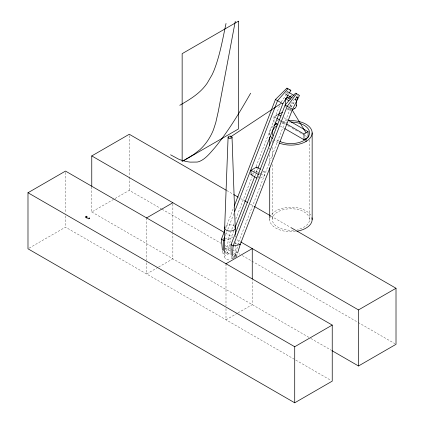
<?xml version="1.0" encoding="UTF-8"?>
<svg xmlns="http://www.w3.org/2000/svg" width="424" height="424" viewBox="0 0 424 424"><rect width="100%" height="100%" fill="white"/><g stroke="black" fill="none" stroke-linecap="round" stroke-linejoin="round"><path stroke-width="0.32" stroke-dasharray="2.12 1.59" d="M255.895 171.853L256.589 171.45L256.594 168.429M258.64 177.969L258.64 175.494M260.373 178.059L264.2 175.843L264.21 171.45L262.032 170.194M233.926 258.301L232.257 258.651L232.384 256.748M233.916 230.502L230.651 238.956L227.635 252.916L226.586 252.312L228.552 237.742L230.651 232.31M231.165 255.513L231.207 258.041L235.103 257.23L238.129 243.27L289.952 109.318M236.523 256.621L237.451 253.584M225.685 228.17L233.788 207.203M225.303 235.786L226.882 231.711M227.783 229.384L234.313 212.493M231.817 229.289L234.143 223.252M235.776 219.028L252.089 176.776M252.322 176.172L253.722 172.552M253.955 171.948L255.121 168.927M256.054 166.515L279.591 105.55M254.888 176.177L255.82 173.766M256.054 173.162L257.686 168.938M288.188 94.865L288.855 93.757M291.087 107.002L294.76 100.901M297.431 96.465L298.432 94.801M281.133 102.004L286.412 94.589M286.788 94.059L288.299 91.939M252.418 173.867L253.806 173.061M259.34 174.269L259.689 174.068M260.034 173.867L260.384 173.665M262.816 172.255L264.21 171.45M290.504 95.957L291.966 95.108L291.966 96.062M29.124 248.151L65.503 227.147L331.086 380.476M91.764 186.92L91.764 211.984L114.501 198.856M115.074 198.527L129.283 190.323L161.406 208.868M85.516 216.415L89.305 218.604L89.305 217.883L88.68 218.238L88.68 218.964L85.516 217.136L85.516 216.415L86.141 216.054L89.554 218.026L89.554 218.455L88.43 219.107L85.266 217.279L85.266 216.85L86.39 216.198L86.39 216.632L89.554 218.455M85.266 217.279L86.39 216.632M85.266 216.85L88.43 218.673L89.554 218.026M289.433 106.366L290.09 105.984A2.655 1.532 -60 0 0 291.966 102.735L291.966 101.781M273.973 122.388L273.973 116.711L278.065 114.353M277.042 120.617L278.065 120.029M158.019 267.374L146.598 273.968L146.598 260.776M158.587 267.046L172.859 258.804L172.859 233.083M237.413 313.214L225.997 319.802L225.997 308.593M237.986 312.88L252.259 304.644L252.259 279.58M276.019 115.535L277.752 114.671M286.984 110.06L289.873 108.618M222.595 238.982L224.381 238.611M224.98 238.489L228.552 237.742L230.651 238.956L225.292 240.074M234.557 244.017L238.129 243.27L239.178 243.874M222.457 250.6L222.69 253.123L226.586 252.312M227.635 252.916L223.739 253.732L222.69 253.123M291.966 102.735L294.214 104.034M290.09 105.984L292.618 107.447M285.866 106.578L286.147 106.742M288.399 108.041L288.961 108.369M289.433 108.639L289.995 108.963M290.276 109.127L290.557 109.286M287.26 108.284L290.636 110.229M283.725 117.623L287.689 119.913M273.973 116.711L276.241 118.02M280.206 120.31L281.902 121.291M282.469 121.619L285.866 123.58M279.766 121.01L281.462 121.99M282.029 122.313L285.426 124.28M287.689 125.584L289.958 126.893M292.221 128.202L297.319 131.143M299.583 132.452L304.114 135.065M304.681 135.394L306.944 136.703M280.206 125.986L284.17 128.271M256.589 171.45L258.221 172.393M258.767 172.706L260.394 173.649M260.94 173.962L264.2 175.843M226.798 190.567L233.105 194.208M240.562 198.512L244.579 200.833M250.314 204.145L253.753 206.128M270.963 216.065L290.466 227.328M225.409 233.083L232.877 237.392M236.836 239.682L240.334 241.701M161.979 209.202L221.058 243.312M225.075 245.629L231.96 249.603M232.532 249.932L239.989 254.241M242.284 255.566L357.58 322.129M358.153 322.463L394.866 343.657M225.192 247.992L230.82 251.241M233.635 252.863L235.32 253.838M224.243 250.997L230.433 254.57M233.248 256.191L234.933 257.167M231.207 258.041L232.257 258.651M91.764 211.984L310.31 338.161M310.887 338.49L331.536 350.415M309.546 140.127L309.546 219.494M290.09 103.774L290.09 107.113M272.319 140.789L272.319 142.777M272.319 147.404L272.319 159.307M272.319 164.602L272.319 219.494M269.712 132.855L269.712 135.5M269.712 148.066L269.712 149.386M269.712 154.681L269.712 165.922M269.712 217.512L269.712 219.494M235.474 235.203L235.474 237.175M235.474 241.781L235.474 244.41M235.474 245.072L235.474 253.621M235.474 254.278L235.474 256.912M225.997 263.749L225.997 305.953M224.651 252.964L224.651 256.912A5.411 3.127 0 0 0 230.449 260.029M172.859 204.066L172.859 232.421M146.598 217.91L146.598 260.113M129.283 135.585L129.283 176.474M129.283 177.131L129.283 190.323M88.43 218.673L88.43 219.107M86.141 216.054L86.141 216.775M65.503 172.409L65.503 213.293M65.503 215.933L65.503 227.147M236.762 255.407A1.537 0.89 -60 0 1 235.739 257.055M235.299 257.225A1.537 0.89 -60 0 1 234.907 255.407M225.261 248.035A1.537 0.89 -60 0 1 225.218 249.752M224.651 256.912A5.411 3.127 0 0 1 230.449 253.796M233.306 254.411A5.411 3.127 0 0 1 235.458 257.135M225.732 226.093A5.411 3.127 0 0 1 234.615 226.278M286.486 91.637A1.537 0.89 -60 0 1 285.135 93.577M290.938 110.341A2.655 1.532 -60 0 1 290.096 109.207M285.718 107.14A2.655 1.532 -60 0 1 285.596 106.61M294.161 99.518A1.537 0.89 -60 0 1 293.101 100.636M295.443 231.467A21.221 12.254 0 0 1 270.433 222.664A21.221 12.254 0 0 1 284.472 207.824A21.221 12.254 0 0 1 310.819 215.212M293.583 230.131A18.614 10.748 0 0 1 273.199 216.224A18.614 10.748 0 0 1 303.78 211.714A18.614 10.748 0 0 1 297.436 229.564M278.213 142.66A21.221 12.254 0 0 1 273.077 139.48M269.924 134.599A21.221 12.254 0 0 1 273.077 126.23M282.58 121.593A21.221 12.254 0 0 1 287.414 120.771M278.743 140.975A18.614 10.748 0 0 1 276.029 139.295M273.999 137.318A18.614 10.748 0 0 1 273.491 136.608M282.013 123.421A18.614 10.748 0 0 1 289.603 122.133"/><path stroke-width="0.64" d="M257.008 178.122L251.024 174.672L251.029 170.278L256.594 167.051L260.4 169.25M256.594 167.602L256.594 167.051M228.096 137.244L224.651 227.964L224.651 252.307M232.421 256.112L233.083 245.978L287.212 106.265L296.588 93.736M235.267 21.348L218.323 111.316L215.768 122.621L213.473 129.712A32.685 18.873 -60 0 1 199.9 149.677L193.895 154.363L183.682 160.59M226.024 23.474C222.69 39.103 219.987 55.025 214.189 69.992A48.066 27.751 -60 0 1 212.021 74.847L207.267 83.067A31.159 17.988 -60 0 1 204.612 86.586C197.95 94.711 188.754 100.112 179.781 105.295M237.636 252.98L240.228 244.484L292.518 109.323L299.482 95.405L295.539 93.132L285.114 105.051L230.979 244.765L231.154 254.882M224.784 230.497L221.402 239.231L222.399 249.969M234.239 206.043L275.452 99.476L286.916 88.15L290.859 90.429L289.189 93.201M224.858 236.952L223.506 240.445L223.687 250.568M234.763 211.332L277.55 100.689L287.965 88.759L286.916 88.15M235.082 227.487L254.654 176.782M257.919 168.333L282.856 103.748L287.859 95.421M250.642 93.211C239.852 112.031 228.684 130.788 214.915 147.616C210.362 152.698 206.022 158.608 199.587 161.401A35.441 20.463 60 0 1 197.144 162.053L190.371 162.122A80.03 46.205 60 0 1 185.256 161.279L180.131 159.758A41.727 24.089 60 0 1 178.197 158.942L170.586 154.797M230.062 137.244L281.181 103.392M251.024 174.672L251.374 174.471M27.989 192.745L65.503 171.089L332.236 325.081L332.236 381.139L294.717 402.8L27.989 248.803L27.989 192.745L294.717 346.742L332.236 325.081M91.764 186.263L91.764 155.926L129.283 134.265L226.225 190.233M285.585 104.988L285.585 98.792L287.711 97.568A1.537 0.89 -60 0 0 288.733 97.976A1.537 0.89 -60 0 0 289.82 96.444M291.966 110.102L294.59 108.581A2.655 1.532 -60 0 0 296.466 105.332L296.466 101.045M146.598 217.91L172.859 202.746M286.433 123.903L303.987 134.042L308.078 131.679L308.078 137.355L303.987 139.719L284.732 128.599M225.997 263.749L252.259 248.586L252.259 278.923M240.832 241.987L358.497 309.923L396.011 288.262L396.011 344.32L358.497 365.981L332.109 350.743M278.907 114.093L282.368 112.365M221.853 239.141L221.402 239.231L223.506 240.445L224.842 240.169M231.43 244.669L230.979 244.765L233.083 245.978L240.228 244.484L239.836 244.256M287.308 91.531L294.06 95.427M296.312 96.73L297.436 97.377A1.537 0.89 -60 0 1 296.917 99.767A1.537 0.89 -60 0 1 295.608 98.962A1.537 0.89 -60 0 1 297.436 97.377M290.122 96.497L291.807 97.472M285.744 94.181L291.935 97.753M294.744 99.38L295.873 100.027M287.711 97.568L290.525 99.19M285.585 98.792L288.961 100.742M295.904 105.009L296.466 105.332M294.028 108.258L294.59 108.581M275.452 99.476L282.856 103.748M285.114 105.051L292.518 109.323M278.632 114.681L280.895 115.985M288.256 120.236L308.078 131.679M276.808 118.349L279.639 119.981M275.107 123.04L277.937 124.677M251.029 170.278L258.645 174.672M233.677 194.537L238.267 197.187M244.579 200.833L247.446 202.487M254.331 206.462L270.39 215.737M291.039 227.656L396.011 288.262M91.764 155.926L224.269 232.426M289.804 89.819L290.859 90.429M292.051 109.737L306.033 132.86M232.029 137.244L235.474 234.546M358.497 309.923L358.497 365.981M312.154 132.855L312.154 219.494M306.033 138.537L306.033 141.574M303.987 134.042L303.987 139.719M294.717 346.742L294.717 402.8M276.019 123.029L276.019 124.243M269.712 137.482L269.712 145.421M269.712 167.909L269.712 217.512M235.235 254.951A1.537 0.89 -60 0 1 236.179 254.427M235.029 226.723A5.411 3.127 0 0 1 230.2 231.091A5.411 3.127 0 0 1 224.99 226.872M311.937 217.751A21.221 12.254 0 0 1 296.911 231.25M288.415 120.686A21.221 12.254 0 0 1 311.614 135.601A21.221 12.254 0 0 1 279.458 143.164M272.303 138.728A21.221 12.254 0 0 1 270.57 136.305M273.941 125.509A21.221 12.254 0 0 1 277.036 123.596M290.933 122.107A18.614 10.748 0 0 1 308.593 136.247A18.614 10.748 0 0 1 279.776 141.457M273.072 135.881A18.614 10.748 0 0 1 276.867 125.817M238.389 21.2L182.15 53.668L182.15 161.475L238.389 129.007L238.389 21.2M228.907 138.16A1.966 1.134 0 0 0 232.018 137.36A1.966 1.134 0 0 0 229.257 136.205A1.966 1.134 0 0 0 228.907 138.16"/></g></svg>
